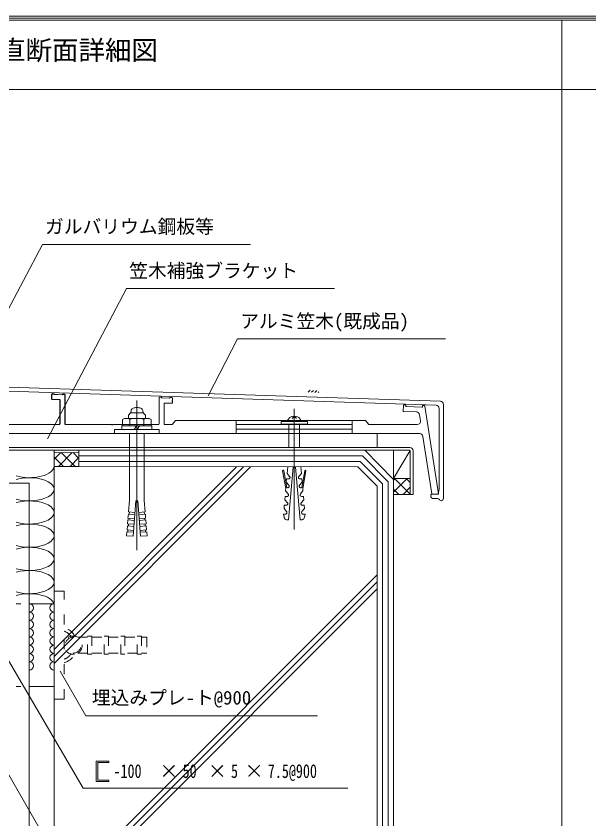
# Model space of a CAD drawing. Units: millimetres, scale not verified. Extents: x -1209 to 1209, y -852 to 852.
# Drawn here: x -941.5 to -595.6, y 367.9 to 852.4 of the extents above; entities that cross this region are included whole.
import ezdxf
from ezdxf.enums import TextEntityAlignment as Align

# ---------------------------------------------------------------- set-up
doc = ezdxf.new("R2010")
doc.units = ezdxf.units.MM
doc.header["$LTSCALE"] = 3
for name, pattern in [('USER1', [3, 1, -2]), ('USER2', [5, 2, -3]), ('USER8', [3, 0.5, -2.5])]:
    doc.linetypes.add(name, pattern=pattern)
for name, color, linetype, lineweight in [('0-1_0-0WAKU', 7, 'Continuous', 18), ('0-3_0-2SUNPO', 7, 'Continuous', 18), ('0-4_0-3STEEL', 6, 'Continuous', 18), ('0-6_0-5FUKUSIZA', 3, 'Continuous', 18), ('0-8_0-7KUTAI', 6, 'Continuous', 18), ('0-A_0-ASIAGE', 4, 'Continuous', 18), ('0-B_F-F_J_ADD', 7, 'USER8', 18)]:
    doc.layers.add(name, color=color, linetype=linetype, lineweight=lineweight)
doc.styles.add('ＭＳ ゴシック', font='')
doc.styles.get('ＭＳ ゴシック').set_extended_font_data('MS Gothic')

msp = doc.modelspace()

# ---------------------------------------------------------------- linework, layer by layer
at = {"layer": '0-1_0-0WAKU'}
for p, q in [((-1209.414, 852.414), (1209.414, 852.414)), ((-1208.207, 851.207), (1208.207, 851.207)), ((-1207, 850), (1207, 850)), ((-612, 850), (-612, -799)), ((-1207, 808.159), (1207, 808.159))]:
    msp.add_line(p, q, dxfattribs=at)
at = {"layer": '0-3_0-2SUNPO'}
for p, q in [((-950.204, 470.753), (-901.022, 386.461)), ((-979.163, 452.072), (-905.087, 323.769)), ((-892.069, 402.766), (-893.221, 402.766)), ((-892.069, 391.29), (-892.069, 401.837)), ((-901.022, 386.461), (-741.152, 386.461))]:
    msp.add_line(p, q, dxfattribs=at)
for points in [[(-990.804, 591.36), (-925.608, 714.595), (-799.992, 714.595)], [(-922.441, 597.215), (-874.82, 687.951), (-749.204, 687.951)], [(-825.468, 623.267), (-807.796, 657.523), (-682.18, 657.523)], [(-914.917, 457.146), (-899.361, 430.144), (-759.561, 430.144)], [(-885.431, 401.837), (-885.431, 402.766), (-892.069, 402.766)]]:
    msp.add_lwpolyline(points, dxfattribs=at)
msp.add_lwpolyline([(-893.221, 390.374), (-893.221, 402.766), (-885.431, 402.766), (-885.431, 401.837), (-892.069, 401.837), (-892.069, 391.29), (-885.431, 391.29), (-885.431, 390.374)], close=True, dxfattribs=at)
at = {"layer": '0-4_0-3STEEL'}
for p, q in [((-983.53, 570.556), (-933.529, 570.556)), ((-933.529, 570.556), (-933.529, 103.088)), ((-933.529, 497.738), (-918.529, 497.738)), ((-933.529, 447.738), (-918.529, 447.738))]:
    msp.add_line(p, q, dxfattribs=at)
at = {"layer": '0-4_0-3STEEL', "linetype": 'USER1'}
for p, q in [((-968.53, 497.738), (-933.529, 497.738)), ((-918.529, 497.738), (-918.529, 447.738)), ((-968.53, 447.738), (-933.529, 447.738))]:
    msp.add_line(p, q, dxfattribs=at)
at = {"layer": '0-6_0-5FUKUSIZA'}
for p, q in [((-918.517, 585.077), (-914.557, 589.037)), ((-918.505, 525.557), (-918.505, 590.555)), ((-915.968, 580.555), (-907.577, 588.947)), ((-905.798, 580.555), (-914.277, 589.033)), ((-903.495, 585.323), (-907.113, 588.941)), ((-903.495, 590.333), (-903.495, 580.893)), ((-713.518, 590.333), (-704.03, 590.333)), ((-703.53, 563.878), (-703.53, 589.833)), ((-912.869, 580.555), (-918.517, 586.203)), ((-908.897, 580.555), (-903.495, 585.958)), ((-903.495, 580.555), (-918.507, 580.819)), ((-713.517, 572.221), (-712.414, 573.324)), ((-713.517, 565.149), (-705.343, 573.324)), ((-713.517, 573.324), (-703.53, 573.324)), ((-703.53, 563.878), (-712.975, 573.324)), ((-703.53, 570.95), (-705.904, 573.324)), ((-707.868, 563.727), (-703.53, 568.066)), ((-710.449, 563.727), (-713.517, 566.795)), ((-703.53, 563.727), (-713.517, 563.727))]:
    msp.add_line(p, q, dxfattribs=at)
for points in [[(-903.495, 588.894), (-918.517, 589.088), (-918.517, 580.555)], [(-713.518, 590.333), (-713.517, 573.324), (-703.53, 573.324)], [(-703.64, 590.145), (-713.517, 573.324), (-713.517, 563.727)]]:
    msp.add_lwpolyline(points, dxfattribs=at)
for centre, radius, start, end in [((-704.03, 589.833), 0.5, 0, 90), ((-933.529, 495.238), 2.5, 270, 90), ((-918.529, 495.238), 2.5, 90, 270), ((-933.529, 490.238), 2.5, 270, 90), ((-918.529, 490.238), 2.5, 90, 270), ((-933.529, 485.238), 2.5, 270, 90), ((-918.529, 485.238), 2.5, 90, 270), ((-933.529, 480.238), 2.5, 270, 90), ((-918.529, 480.238), 2.5, 90, 270), ((-933.529, 475.238), 2.5, 270, 90), ((-918.529, 475.238), 2.5, 90, 270), ((-933.529, 470.238), 2.5, 270, 90), ((-918.529, 470.238), 2.5, 90, 270), ((-933.529, 465.238), 2.5, 270, 90), ((-918.529, 465.238), 2.5, 90, 270), ((-933.529, 460.238), 2.5, 270, 90), ((-918.529, 460.238), 2.5, 90, 270)]:
    msp.add_arc(centre, radius, start, end, dxfattribs=at)
for centre, start_param, end_param in [((-933.507, 580.819), 1.008739, 3.1415927), ((-933.507, 566.819), 1.008739, 5.2744463), ((-933.507, 552.819), 1.008739, 5.2744463), ((-933.507, 538.819), 1.008739, 5.2744463), ((-933.507, 524.819), 1.008739, 5.2744463), ((-933.507, 510.819), 1.008739, 5.2744463), ((-933.507, 496.819), 3.2732958, 5.2744463)]:
    msp.add_ellipse(centre, major_axis=(-15, 0), ratio=0.466667, start_param=start_param, end_param=end_param, dxfattribs=at)
at = {"layer": '0-8_0-7KUTAI', "color": 4}
for p, q in [((-918.517, 470.175), (-808.359, 580.333)), ((-918.517, 465.932), (-804.117, 580.333)), ((-918.517, 461.69), (-799.874, 580.333)), ((-735.059, 580.333), (-723.517, 568.64)), ((-723.517, 568.64), (-723.517, 103.088)), ((-918.517, 320.175), (-723.517, 515.175)), ((-918.517, 315.932), (-723.517, 510.932)), ((-918.517, 311.69), (-723.517, 506.69))]:
    msp.add_line(p, q, dxfattribs=at)
at = {"layer": '0-8_0-7KUTAI', "color": 7, "linetype": 'USER2'}
for p, q in [((-898.279, 477.503), (-907.029, 477.503)), ((-895.779, 477.503), (-888.279, 477.503)), ((-885.779, 477.503), (-878.279, 477.503)), ((-875.779, 477.503), (-868.279, 477.503)), ((-898.279, 467.973), (-907.029, 467.973)), ((-895.779, 467.973), (-888.279, 467.973)), ((-885.779, 467.973), (-878.279, 467.973)), ((-868.279, 467.973), (-875.779, 467.973))]:
    msp.add_line(p, q, dxfattribs=at)
at = {"layer": '0-8_0-7KUTAI', "color": 4}
msp.add_lwpolyline([(-918.517, 103.311), (-918.517, 580.555), (-903.495, 580.555), (-735.059, 580.333)], dxfattribs=at)
at = {"layer": '0-8_0-7KUTAI', "color": 7, "linetype": 'USER2'}
for points in [[(-912.529, 440.238), (-912.529, 505.238), (-918.529, 505.238), (-918.529, 440.238)], [(-895.779, 478.238), (-895.779, 467.238), (-898.279, 467.238), (-898.279, 478.238)], [(-885.779, 478.238), (-885.779, 467.238), (-888.279, 467.238), (-888.279, 478.238)], [(-875.779, 478.238), (-875.779, 467.238), (-878.279, 467.238), (-878.279, 478.238)], [(-865.779, 478.238), (-865.779, 467.238), (-868.279, 467.238), (-868.279, 478.238)]]:
    msp.add_lwpolyline(points, close=True, dxfattribs=at)
msp.add_lwpolyline([(-865.779, 477.503), (-862.529, 477.503), (-862.529, 467.973), (-865.779, 467.973)], dxfattribs=at)
for centre, radius, start, end in [((-915.529, 472.738), 11, 29.34814, 74.17338), ((-915.529, 472.738), 9, 36.49377, 70.52878), ((-907.029, 472.738), 5.5, 60.03878, 299.96122), ((-907.029, 472.738), 4.765, 90, 270), ((-907.029, 472.738), 4.765, 270, 90), ((-907.029, 472.738), 5.5, 299.96122, 60.03878), ((-915.529, 472.738), 9, 289.47122, 323.50623), ((-915.529, 472.738), 11, 285.82662, 330.65186)]:
    msp.add_arc(centre, radius, start, end, dxfattribs=at)
at = {"layer": '0-A_0-ASIAGE'}
for p, q in [((-685.263, 619.977), (-1080.406, 632.805)), ((-687.943, 617.583), (-1078.943, 630.248)), ((-919.917, 624.039), (-919.917, 621.344)), ((-919.627, 621.045), (-915.208, 620.903)), ((-918.901, 624.523), (-919.401, 624.539)), ((-913.659, 623.854), (-918.176, 623.999)), ((-914.917, 620.603), (-914.917, 606.22)), ((-912.401, 624.314), (-912.901, 624.33)), ((-911.917, 606.22), (-911.917, 623.815)), ((-868.626, 620.42), (-868.626, 530.148)), ((-855.117, 621.958), (-855.117, 606.22)), ((-854.101, 622.442), (-854.601, 622.458)), ((-848.859, 621.774), (-853.376, 621.919)), ((-847.601, 622.233), (-848.101, 622.249)), ((-847.117, 620.617), (-847.117, 621.734)), ((-852.117, 606.22), (-852.117, 618.567)), ((-851.808, 618.867), (-847.427, 618.726)), ((-847.117, 619.026), (-847.117, 619.817)), ((-773.517, 615.397), (-773.517, 542.612)), ((-707.617, 617.238), (-707.72, 614.04)), ((-706.602, 617.706), (-707.102, 617.722)), ((-706.124, 616.99), (-706.118, 617.19)), ((-696.426, 616.378), (-705.834, 616.68)), ((-696.128, 616.777), (-696.12, 616.724)), ((-695.11, 617.337), (-695.618, 617.353)), ((-686.521, 564.166), (-694.631, 616.913)), ((-686.017, 615.584), (-686.017, 566.82)), ((-683.517, 617.993), (-683.517, 561.12)), ((-872.051, 614.42), (-872.22, 612.98)), ((-864.984, 614.42), (-864.814, 612.98)), ((-707.43, 613.73), (-699.803, 613.485)), ((-697.891, 611.79), (-697.343, 608.224)), ((-916.017, 605.92), (-946.517, 605.92)), ((-915.217, 605.92), (-946.273, 605.92)), ((-884.024, 605.92), (-911.617, 605.92)), ((-883.729, 605.708), (-883.883, 605.862)), ((-883.152, 605.862), (-883.305, 605.708)), ((-855.417, 605.92), (-883.01, 605.92)), ((-872.899, 608.979), (-872.899, 605.12)), ((-864.262, 608.979), (-864.262, 605.12)), ((-847.261, 605.92), (-851.817, 605.92)), ((-845.207, 608.308), (-847.027, 606.033)), ((-730.761, 608.42), (-844.973, 608.42)), ((-808.517, 608.42), (-808.517, 600.42)), ((-808.517, 605.92), (-738.517, 605.92)), ((-776.767, 606.053), (-776.767, 592.053)), ((-770.267, 592.053), (-770.267, 606.053)), ((-738.517, 608.42), (-738.517, 600.42)), ((-728.707, 606.033), (-730.527, 608.308)), ((-699.319, 605.92), (-728.473, 605.92)), ((-870.105, 602.834), (-868.835, 605.12)), ((-868.327, 602.834), (-867.057, 605.12)), ((-738.517, 603.17), (-808.517, 603.17)), ((-1069.643, 600.42), (-697.859, 600.42)), ((-695.882, 598.724), (-690.554, 564.075)), ((-703.81, 592.053), (-1063.235, 592.053)), ((-1063.015, 590.333), (-704.03, 590.333)), ((-691.017, 562.32), (-691.017, 563.52)), ((-690.717, 563.82), (-686.606, 563.82)), ((-690.257, 563.82), (-686.817, 563.82)), ((-686.017, 566.82), (-686.606, 563.82)), ((-690.017, 561.32), (-687.012, 561.32)), ((-873.026, 553.035), (-873.153, 551.892)), ((-864.135, 553.035), (-864.008, 551.892)), ((-873.28, 549.479), (-873.407, 548.209)), ((-863.881, 549.479), (-863.754, 548.209)), ((-873.534, 545.923), (-873.661, 544.652)), ((-863.5, 545.923), (-863.5, 544.652)), ((-873.915, 542.239), (-873.915, 541.096)), ((-863.246, 542.239), (-863.246, 541.096))]:
    msp.add_line(p, q, dxfattribs=at)
at = {"layer": '0-A_0-ASIAGE', "color": 3}
for p, q in [((-903.495, 580.555), (-903.495, 590.333)), ((-903.495, 586.999), (-732.273, 586.999)), ((-732.273, 586.999), (-716.85, 571.376)), ((-730.879, 590.333), (-713.517, 572.744)), ((-903.495, 583.666), (-733.666, 583.666)), ((-733.666, 583.666), (-720.184, 570.008)), ((-903.495, 580.555), (-735.059, 580.333)), ((-735.059, 580.333), (-723.517, 568.64)), ((-713.517, 572.744), (-713.517, 103.088)), ((-723.517, 568.64), (-723.517, 103.088)), ((-720.184, 570.008), (-720.184, 103.088)), ((-716.85, 571.376), (-716.851, 103.088))]:
    msp.add_line(p, q, dxfattribs=at)
at = {"layer": '0-A_0-ASIAGE'}
for points in [[(-920.017, 621.147), (-920.017, 624.148), (-912.017, 623.889), (-912.017, 605.92)], [(-915.017, 606.92), (-915.017, 620.985), (-920.017, 621.147)], [(-868.517, 612.98), (-872.302, 612.98), (-873.699, 611.456), (-873.699, 609.614)], [(-868.517, 612.98), (-864.733, 612.98), (-863.335, 611.456), (-863.335, 609.614)], [(-772.163, 609.609), (-773.517, 610.964), (-774.872, 609.609)], [(-877.218, 605.12), (-877.218, 608.979), (-876.075, 609.614), (-861.087, 609.614), (-859.944, 608.979), (-859.944, 605.12)], [(-877.726, 602.834), (-877.726, 605.12), (-859.436, 605.12), (-859.436, 602.834)], [(-1053.517, 592.053), (-1053.517, 600.42), (-723.517, 600.42), (-723.517, 592.053)], [(-873.026, 600.42), (-873.026, 560.148), (-873.661, 553.162), (-869.724, 552.781)], [(-867.438, 552.781), (-863.5, 553.162), (-864.135, 560.148), (-864.135, 600.42)], [(-703.53, 589.833), (-703.53, 563.727), (-701.81, 563.727), (-701.81, 590.053)], [(-778.682, 567.208), (-780.545, 577.877), (-780.545, 577.962), (-780.545, 578.046), (-780.461, 578.131), (-780.461, 578.216), (-780.376, 578.216), (-780.376, 578.3), (-780.291, 578.3), (-780.207, 578.3), (-780.122, 578.3), (-780.122, 578.216), (-780.037, 578.216), (-779.953, 578.216), (-779.953, 578.131), (-779.953, 578.046), (-779.868, 578.046), (-778.09, 567.801)], [(-768.098, 551.797), (-766.997, 551.882), (-767.336, 550.019), (-767.505, 549.68), (-767.59, 549.342), (-767.844, 549.003), (-768.098, 548.749), (-768.437, 548.58), (-768.776, 548.41), (-769.199, 548.41), (-770.046, 548.326), (-772.84, 580.163), (-774.195, 580.163), (-776.989, 548.326), (-777.836, 548.41), (-778.259, 548.41), (-778.598, 548.58), (-778.936, 548.749), (-779.19, 549.003), (-779.445, 549.342), (-779.614, 549.68), (-779.699, 550.019), (-780.037, 551.882), (-778.936, 551.797), (-778.767, 551.797), (-778.598, 551.882), (-778.428, 551.882), (-778.344, 551.967), (-778.174, 552.136), (-778.09, 552.221), (-778.005, 552.39), (-777.92, 552.559), (-777.92, 552.729), (-777.92, 552.898), (-778.005, 553.067), (-778.09, 553.237), (-778.174, 553.322), (-779.699, 555.184), (-779.529, 557.217), (-778.513, 557.132)], [(-776.566, 568.394), (-776.566, 568.648), (-776.566, 568.817), (-776.566, 568.986), (-776.65, 569.156), (-776.735, 569.325), (-778.344, 571.188), (-778.174, 573.135), (-777.074, 573.051), (-776.904, 573.051), (-776.735, 573.135), (-776.566, 573.135), (-776.396, 573.305), (-776.312, 573.389), (-776.142, 573.559), (-776.142, 573.728), (-776.058, 573.897), (-776.058, 574.067), (-776.142, 574.321), (-776.142, 574.49), (-776.312, 574.575), (-777.836, 576.438), (-777.497, 580.333)], [(-769.538, 580.333), (-769.199, 576.438), (-770.723, 574.575), (-770.892, 574.49), (-770.892, 574.321), (-770.977, 574.067), (-770.977, 573.897), (-770.892, 573.728), (-770.892, 573.559), (-770.723, 573.389), (-770.638, 573.305), (-770.469, 573.135), (-770.3, 573.135), (-770.13, 573.051), (-769.961, 573.051), (-768.86, 573.135), (-768.691, 571.188), (-770.3, 569.325), (-770.384, 569.156), (-770.469, 568.986), (-770.469, 568.817), (-770.469, 568.648), (-770.469, 568.394), (-770.384, 568.224), (-770.3, 568.14), (-770.13, 567.97), (-770.046, 567.886), (-769.876, 567.801), (-769.707, 567.716), (-769.453, 567.716), (-768.437, 567.801), (-768.267, 565.853), (-769.792, 563.99)], [(-768.945, 567.801), (-767.167, 578.046), (-767.082, 578.046), (-767.082, 578.131), (-767.082, 578.216), (-766.997, 578.216), (-766.913, 578.216), (-766.913, 578.3), (-766.828, 578.3), (-766.743, 578.3), (-766.659, 578.3), (-766.659, 578.216), (-766.574, 578.216), (-766.574, 578.131), (-766.489, 578.046), (-766.489, 577.962), (-766.489, 577.877), (-768.352, 567.208)], [(-778.513, 557.132), (-778.344, 557.132), (-778.174, 557.132), (-778.005, 557.217), (-777.836, 557.301), (-777.751, 557.386), (-777.582, 557.555), (-777.497, 557.725), (-777.497, 557.894), (-777.497, 558.063), (-777.497, 558.233), (-777.497, 558.402), (-777.582, 558.571), (-777.666, 558.656), (-779.275, 560.519), (-779.106, 562.551), (-778.005, 562.466), (-777.836, 562.466), (-777.666, 562.466), (-777.497, 562.551), (-777.412, 562.636), (-777.243, 562.72), (-777.158, 562.89), (-777.074, 563.059), (-776.989, 563.144), (-776.989, 563.313), (-776.989, 563.482), (-777.074, 563.652), (-777.158, 563.821), (-777.243, 563.99), (-778.767, 565.853), (-778.598, 567.801), (-777.582, 567.716), (-777.412, 567.716), (-777.158, 567.801), (-776.989, 567.886), (-776.904, 567.97), (-776.735, 568.14), (-776.65, 568.224), (-776.566, 568.394)], [(-769.03, 562.466), (-767.929, 562.551), (-767.759, 560.519), (-769.368, 558.656), (-769.453, 558.487), (-769.538, 558.317), (-769.538, 558.148), (-769.538, 557.979), (-769.538, 557.809), (-769.453, 557.64), (-769.368, 557.471), (-769.199, 557.301), (-769.114, 557.217), (-768.945, 557.132), (-768.776, 557.132), (-768.522, 557.132), (-767.505, 557.217), (-767.336, 555.184), (-768.86, 553.322)], [(-870.74, 540.842), (-874.55, 541.096), (-874.804, 538.81), (-870.867, 538.429), (-869.216, 559.767), (-867.946, 559.767), (-866.295, 538.429), (-862.357, 538.81), (-862.611, 541.096), (-866.422, 540.842)], [(-870.105, 547.955), (-874.042, 548.336), (-874.169, 545.923), (-870.359, 545.669)], [(-869.851, 551.638), (-873.661, 551.892), (-873.915, 549.479), (-869.978, 549.225)], [(-867.311, 551.638), (-863.373, 551.892), (-863.246, 549.479), (-867.184, 549.225)], [(-867.057, 547.955), (-863.119, 548.336), (-862.992, 545.923), (-866.803, 545.669)], [(-870.359, 544.398), (-874.296, 544.779), (-874.423, 542.366), (-870.613, 541.985)], [(-866.803, 544.398), (-862.865, 544.779), (-862.738, 542.366), (-866.549, 541.985)]]:
    msp.add_lwpolyline(points, dxfattribs=at)
for points in [[(-781.477, 607.662), (-781.477, 606.053), (-765.558, 606.053), (-765.558, 607.662)], [(-882.044, 602.834), (-882.044, 600.42), (-855.118, 600.42), (-855.118, 602.834)]]:
    msp.add_lwpolyline(points, close=True, dxfattribs=at)
for centre, radius, start, end in [((-919.417, 624.039), 0.5, 88.16072, 180), ((-919.617, 621.344), 0.3, 180, 268.16072), ((-918.917, 624.023), 0.5, 20.18503, 88.16072), ((-918.166, 624.299), 0.3, 200.18503, 268.16072), ((-915.217, 620.603), 0.3, 360, 88.16072), ((-913.649, 624.154), 0.3, 268.16072, 336.13641), ((-912.917, 623.831), 0.5, 88.16072, 156.13641), ((-912.417, 623.815), 0.5, 360, 88.16072), ((-854.617, 621.958), 0.5, 88.16072, 180), ((-854.117, 621.942), 0.5, 20.18503, 88.16072), ((-853.366, 622.218), 0.3, 200.18503, 268.16072), ((-848.849, 622.073), 0.3, 268.16072, 336.13641), ((-848.117, 621.75), 0.5, 88.16072, 156.13641), ((-847.617, 621.734), 0.5, 360, 88.16072), ((-847.117, 620.217), 0.2, 126.8699, 233.1301), ((-847.417, 620.617), 0.3, 306.8699, 0), ((-870.416, 614.19), 1.637, 105.20045, 174.32231), ((-868.864, 609.874), 6.22, 86.80015, 108.56758), ((-868.17, 609.874), 6.22, 71.43242, 93.19985), ((-866.619, 614.19), 1.637, 5.67769, 74.79955), ((-851.817, 618.567), 0.3, 88.16072, 180), ((-847.417, 619.026), 0.3, 268.16072, 0), ((-847.417, 619.817), 0.3, 360, 53.1301), ((-707.118, 617.222), 0.5, 88.16072, 178.16072), ((-706.618, 617.206), 0.5, 358.16072, 88.16072), ((-705.825, 616.98), 0.3, 178.16072, 268.16072), ((-696.417, 616.678), 0.3, 268.16072, 8.74174), ((-695.634, 616.853), 0.5, 88.16072, 188.74174), ((-695.126, 616.837), 0.5, 8.74174, 88.16072), ((-688.017, 615.584), 2, 0, 87.87285), ((-685.517, 617.993), 2, 0, 87.87285), ((-773.517, 606.377), 4.587, 16.2602, 163.7398), ((-707.42, 614.03), 0.3, 178.16072, 268.16072), ((-699.868, 611.486), 2, 8.74174, 88.16072), ((-916.017, 606.92), 1, 270, 0), ((-915.217, 606.22), 0.3, 270, 0), ((-911.617, 606.22), 0.3, 180, 270), ((-884.024, 605.72), 0.2, 45, 90), ((-883.517, 605.92), 0.3, 225, 315), ((-883.01, 605.72), 0.2, 90, 135), ((-874.995, 605.867), 3.874, 55.61789, 75.2876), ((-868.517, 595.325), 14.288, 72.40995, 107.59005), ((-862.04, 605.867), 3.874, 104.7124, 124.38211), ((-855.417, 606.22), 0.3, 270, 360), ((-851.817, 606.22), 0.3, 180, 270), ((-847.261, 606.22), 0.3, 270, 321.34019), ((-844.973, 608.12), 0.3, 90, 141.34019), ((-730.761, 608.12), 0.3, 38.65981, 90), ((-728.473, 606.22), 0.3, 218.65981, 270), ((-699.319, 607.92), 2, 270, 8.74174), ((-697.859, 598.42), 2, 8.74174, 90), ((-703.81, 590.053), 2, 0, 90), ((-704.03, 589.833), 0.5, 0, 90), ((-704.03, 589.833), 0.5, 0, 90), ((-769.146, 563.361), 0.902, 135.71319, 277.41691), ((-690.717, 563.52), 0.3, 90, 180), ((-690.017, 562.32), 1, 180, 270), ((-690.257, 564.12), 0.3, 188.74174, 270), ((-686.817, 564.12), 0.3, 270, 8.74174), ((-687.012, 560.07), 1.25, 26.10948, 90), ((-684.767, 561.17), 1.25, 206.10948, 0), ((-768.215, 552.692), 0.902, 135.71319, 277.41691)]:
    msp.add_arc(centre, radius, start, end, dxfattribs=at)
at = {"layer": '0-B_F-F_J_ADD'}
for p, q in [((-765.039, 625.528), (-763.516, 627.052)), ((-763.025, 625.421), (-761.499, 626.947)), ((-761.011, 625.314), (-759.482, 626.843)), ((-758.997, 625.207), (-758.606, 625.598))]:
    msp.add_line(p, q, dxfattribs=at)

# ---------------------------------------------------------------- texts
at = {"layer": '0-1_0-0WAKU', "style": 'ＭＳ ゴシック'}
msp.add_text('笠木部垂直断面詳細図', height=11.72, dxfattribs=at).set_placement((-1015.7, 822.385), align=Align.BOTTOM_LEFT)
at = {"layer": '0-3_0-2SUNPO', "style": 'ＭＳ ゴシック'}
for s, p in [('ガルバリウム鋼板等', (-923.987, 718.747)), ('笠木補強ブラケット', (-873.199, 692.104)), ('アルミ笠木(既成品)', (-806.175, 661.675)), ('埋込みプレ-ト@900', (-895.74, 434.405)), ('×', (-854.84, 390.108)), ('×', (-825.636, 390.108)), ('×', (-803.387, 390.108))]:
    msp.add_text(s, height=8.303, dxfattribs=at).set_placement(p, align=Align.BOTTOM_LEFT)
at = {"layer": '0-3_0-2SUNPO', "style": 'ＭＳ ゴシック', "width": 0.75}
for s, p in [('-100', (-882.662, 390.108)), ('50', (-840.938, 390.108)), ('5', (-811.733, 390.108)), ('7.5@900', (-789.484, 390.108))]:
    msp.add_text(s, height=8.303, dxfattribs=at).set_placement(p, align=Align.BOTTOM_LEFT)

doc.saveas('drawing.dxf')
